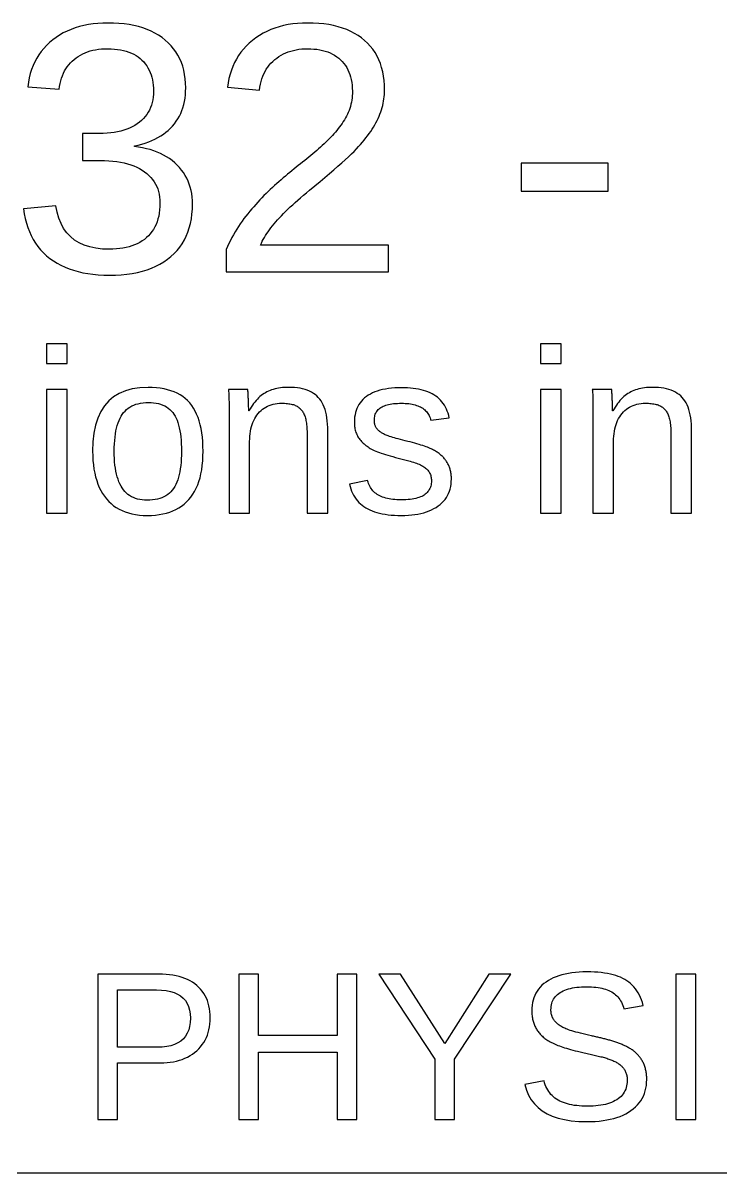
# Model space of a CAD drawing. Extents: x -27 to 133, y -77 to 15.
# Drawn here: x 15.56 to 24.27, y 0.23 to 14.57 of the extents above; entities that cross this region are included whole.
import ezdxf

# ---------------------------------------------------------------- set-up
doc = ezdxf.new("R2010")
doc.units = 0
doc.layers.get('0').update_dxf_attribs({"linetype": 'CONTINUOUS'})

msp = doc.modelspace()

# ---------------------------------------------------------------- linework, layer by layer
for points in [[(16.7133, 11.4281), (16.786, 11.4322), (16.856, 11.4391), (16.9233, 11.4487), (16.9878, 11.4611), (17.0496, 11.4762), (17.1087, 11.4941), (17.1651, 11.5147), (17.2187, 11.538), (17.2696, 11.5641), (17.3178, 11.593), (17.3633, 11.6246), (17.4061, 11.6589), (17.4459, 11.6958), (17.4825, 11.7349), (17.5159, 11.7763), (17.5462, 11.8199), (17.5733, 11.8658), (17.5971, 11.9139), (17.6178, 11.9644), (17.6354, 12.017), (17.6497, 12.072), (17.6608, 12.1291), (17.6688, 12.1886), (17.6736, 12.2503), (17.6752, 12.3143), (17.674, 12.3588), (17.6706, 12.4021), (17.665, 12.4442), (17.6571, 12.4851), (17.6469, 12.5249), (17.6345, 12.5634), (17.6198, 12.6008), (17.6028, 12.637), (17.5836, 12.6721), (17.5622, 12.7059), (17.5384, 12.7386), (17.5124, 12.7701), (17.4842, 12.8004), (17.4539, 12.8291), (17.4218, 12.8561), (17.388, 12.8812), (17.3523, 12.9044), (17.3148, 12.9258), (17.2756, 12.9453), (17.2345, 12.963), (17.1917, 12.9789), (17.147, 12.9929), (17.1005, 13.005), (17.0523, 13.0153), (17.0022, 13.0238), (16.9504, 13.0304), (16.9504, 13.039), (16.9976, 13.0498), (17.043, 13.0619), (17.0867, 13.0754), (17.1286, 13.0903), (17.1688, 13.1066), (17.2072, 13.1243), (17.2438, 13.1435), (17.2787, 13.164), (17.3118, 13.1859), (17.3432, 13.2092), (17.3728, 13.2339), (17.4006, 13.26), (17.4267, 13.2875), (17.451, 13.3164), (17.4733, 13.3465), (17.4936, 13.378), (17.512, 13.4107), (17.5285, 13.4448), (17.5431, 13.4801), (17.5557, 13.5168), (17.5663, 13.5547), (17.575, 13.5939), (17.5818, 13.6345), (17.5867, 13.6763), (17.5896, 13.7194), (17.5906, 13.7638), (17.5891, 13.8216), (17.5845, 13.8774), (17.577, 13.9312), (17.5664, 13.9829), (17.5528, 14.0327), (17.5362, 14.0806), (17.5166, 14.1264), (17.494, 14.1702), (17.4684, 14.212), (17.4397, 14.2519), (17.408, 14.2897), (17.3733, 14.3256), (17.3356, 14.3595), (17.2951, 14.3911), (17.2523, 14.4202), (17.207, 14.4468), (17.1593, 14.4708), (17.1091, 14.4923), (17.0565, 14.5113), (17.0015, 14.5277), (16.9441, 14.5416), (16.8842, 14.553), (16.822, 14.5619), (16.7572, 14.5682), (16.6901, 14.572), (16.6205, 14.5732), (16.5567, 14.572), (16.4946, 14.5683), (16.4344, 14.562), (16.376, 14.5533), (16.3194, 14.5421), (16.2645, 14.5284), (16.2116, 14.5122), (16.1604, 14.4935), (16.111, 14.4724), (16.0634, 14.4487), (16.0177, 14.4225), (15.9737, 14.3939), (15.9316, 14.3628), (15.8917, 14.3294), (15.8544, 14.2941), (15.8199, 14.2568), (15.7879, 14.2176), (15.7587, 14.1764), (15.732, 14.1333), (15.7081, 14.0883), (15.6868, 14.0412), (15.6682, 13.9923), (15.6522, 13.9413), (15.6389, 13.8885), (15.6282, 13.8336), (15.6202, 13.7769), (16.013, 13.7465), (16.0178, 13.7829), (16.0241, 13.818), (16.0321, 13.8519), (16.0416, 13.8844), (16.0527, 13.9157), (16.0654, 13.9457), (16.0797, 13.9744), (16.0956, 14.0018), (16.113, 14.028), (16.132, 14.0528), (16.1526, 14.0764), (16.1747, 14.0987), (16.1985, 14.1197), (16.2236, 14.1393), (16.2499, 14.1573), (16.2774, 14.1738), (16.306, 14.1886), (16.3358, 14.202), (16.3668, 14.2137), (16.3989, 14.2239), (16.4322, 14.2325), (16.4667, 14.2396), (16.5023, 14.245), (16.5391, 14.249), (16.5771, 14.2513), (16.6162, 14.2521), (16.6591, 14.2513), (16.7004, 14.2487), (16.74, 14.2445), (16.7779, 14.2386), (16.8142, 14.2311), (16.8488, 14.2218), (16.8818, 14.2109), (16.9131, 14.1983), (16.9427, 14.184), (16.9707, 14.168), (16.9971, 14.1503), (17.0217, 14.131), (17.0448, 14.11), (17.0661, 14.0875), (17.0858, 14.0638), (17.1037, 14.0389), (17.1199, 14.0127), (17.1344, 13.9854), (17.1472, 13.9568), (17.1583, 13.927), (17.1677, 13.896), (17.1754, 13.8637), (17.1814, 13.8303), (17.1857, 13.7956), (17.1882, 13.7597), (17.1891, 13.7226), (17.188, 13.6852), (17.1849, 13.649), (17.1797, 13.6141), (17.1723, 13.5805), (17.1629, 13.5482), (17.1514, 13.5171), (17.1378, 13.4873), (17.1221, 13.4588), (17.1043, 13.4316), (17.0844, 13.4056), (17.0625, 13.3809), (17.0384, 13.3574), (17.0122, 13.3353), (16.9842, 13.3146), (16.9544, 13.2955), (16.9229, 13.2781), (16.8897, 13.2624), (16.8549, 13.2483), (16.8183, 13.2359), (16.7799, 13.2251), (16.7399, 13.216), (16.6982, 13.2085), (16.6548, 13.2027), (16.6096, 13.1986), (16.5628, 13.1961), (16.5142, 13.1953), (16.3016, 13.1953), (16.3016, 12.8568), (16.5229, 12.8568), (16.5777, 12.8559), (16.6304, 12.8535), (16.6811, 12.8493), (16.7298, 12.8435), (16.7765, 12.8361), (16.8211, 12.827), (16.8638, 12.8162), (16.9044, 12.8038), (16.943, 12.7897), (16.9796, 12.7739), (17.0142, 12.7566), (17.0468, 12.7375), (17.0773, 12.7168), (17.1058, 12.6946), (17.1319, 12.6711), (17.1557, 12.6464), (17.1773, 12.6203), (17.1967, 12.5929), (17.2137, 12.5643), (17.2285, 12.5343), (17.241, 12.503), (17.2512, 12.4705), (17.2591, 12.4366), (17.2648, 12.4015), (17.2682, 12.365), (17.2694, 12.3273), (17.2684, 12.2841), (17.2654, 12.2425), (17.2604, 12.2026), (17.2535, 12.1644), (17.2445, 12.1278), (17.2335, 12.0929), (17.2206, 12.0597), (17.2057, 12.0282), (17.1888, 11.9983), (17.1699, 11.9701), (17.149, 11.9435), (17.1261, 11.9187), (17.1012, 11.8955), (17.0746, 11.874), (17.0464, 11.8542), (17.0168, 11.8361), (16.9857, 11.8198), (16.9531, 11.8051), (16.9189, 11.7922), (16.8833, 11.781), (16.8461, 11.7716), (16.8075, 11.7638), (16.7674, 11.7578), (16.7257, 11.7535), (16.6826, 11.7509), (16.6379, 11.7501), (16.5505, 11.7533), (16.469, 11.7629), (16.3937, 11.779), (16.3243, 11.8014), (16.261, 11.8303), (16.2037, 11.8656), (16.1525, 11.9074), (16.1073, 11.9555), (16.0681, 12.0101), (16.035, 12.0711), (16.0078, 12.1385), (15.9868, 12.2123), (15.9717, 12.2926), (15.5681, 12.2557), (15.5774, 12.1938), (15.5894, 12.1342), (15.6041, 12.0771), (15.6214, 12.0223), (15.6414, 11.9699), (15.664, 11.9199), (15.6893, 11.8722), (15.7173, 11.8269), (15.7479, 11.784), (15.7811, 11.7435), (15.817, 11.7053), (15.8556, 11.6696), (15.8969, 11.6362), (15.9405, 11.6052), (15.9864, 11.5767), (16.0346, 11.5507), (16.0849, 11.5271), (16.1375, 11.5061), (16.1922, 11.4875), (16.2492, 11.4714), (16.3085, 11.4577), (16.3699, 11.4466), (16.4336, 11.4379), (16.4995, 11.4317), (16.5676, 11.428), (16.6379, 11.4268)], [(20.1188, 11.8021), (18.5238, 11.8021), (18.5343, 11.8256), (18.5458, 11.8492), (18.5582, 11.8729), (18.5717, 11.8968), (18.5861, 11.9208), (18.6015, 11.9449), (18.6178, 11.9692), (18.6351, 11.9936), (18.6535, 12.0182), (18.6727, 12.0429), (18.693, 12.0678), (18.7142, 12.0928), (18.7364, 12.1179), (18.7598, 12.1433), (18.7843, 12.1693), (18.81, 12.1956), (18.8369, 12.2225), (18.865, 12.2499), (18.8944, 12.2777), (18.9249, 12.306), (18.9567, 12.3347), (18.9896, 12.364), (19.0238, 12.3937), (19.0592, 12.4239), (19.0958, 12.4546), (19.1336, 12.4857), (19.2016, 12.5413), (19.2662, 12.5946), (19.3273, 12.6457), (19.3849, 12.6944), (19.4391, 12.7409), (19.4898, 12.7851), (19.5371, 12.827), (19.5808, 12.8666), (19.6211, 12.9039), (19.658, 12.939), (19.6913, 12.9717), (19.7212, 13.0022), (19.7477, 13.0304), (19.7719, 13.0574), (19.7952, 13.0845), (19.8176, 13.1115), (19.839, 13.1385), (19.8595, 13.1656), (19.879, 13.1926), (19.8976, 13.2197), (19.9153, 13.2467), (19.9321, 13.2738), (19.9479, 13.3008), (19.9627, 13.3278), (19.9766, 13.3549), (19.9896, 13.3819), (20.0017, 13.409), (20.0127, 13.4361), (20.0229, 13.4632), (20.032, 13.4903), (20.0402, 13.5174), (20.0474, 13.5446), (20.0537, 13.5718), (20.059, 13.5991), (20.0633, 13.6263), (20.0667, 13.6536), (20.0691, 13.6809), (20.0705, 13.7083), (20.071, 13.7356), (20.0695, 13.7963), (20.0651, 13.8548), (20.0578, 13.9111), (20.0475, 13.9653), (20.0343, 14.0173), (20.0181, 14.0671), (19.999, 14.1148), (19.9769, 14.1603), (19.9519, 14.2036), (19.924, 14.2447), (19.8931, 14.2837), (19.8593, 14.3205), (19.8225, 14.3552), (19.783, 14.3874), (19.741, 14.4171), (19.6965, 14.4442), (19.6494, 14.4687), (19.5998, 14.4907), (19.5477, 14.51), (19.493, 14.5268), (19.4358, 14.541), (19.3761, 14.5526), (19.3138, 14.5616), (19.249, 14.5681), (19.1817, 14.572), (19.1119, 14.5732), (19.048, 14.572), (18.986, 14.5681), (18.9257, 14.5617), (18.8673, 14.5527), (18.8107, 14.5411), (18.7559, 14.527), (18.7029, 14.5103), (18.6517, 14.4911), (18.6023, 14.4692), (18.5547, 14.4448), (18.509, 14.4179), (18.465, 14.3883), (18.4229, 14.3562), (18.383, 14.322), (18.3457, 14.2859), (18.3111, 14.2481), (18.2792, 14.2085), (18.25, 14.1672), (18.2233, 14.124), (18.1994, 14.0791), (18.1781, 14.0325), (18.1595, 13.984), (18.1435, 13.9338), (18.1302, 13.8818), (18.1195, 13.828), (18.1115, 13.7725), (18.5108, 13.7356), (18.5159, 13.7727), (18.5226, 13.8085), (18.5309, 13.843), (18.5408, 13.8761), (18.5522, 13.908), (18.5652, 13.9386), (18.5798, 13.9679), (18.596, 13.9959), (18.6138, 14.0226), (18.6331, 14.048), (18.6541, 14.0721), (18.6766, 14.0949), (18.7006, 14.1164), (18.726, 14.1365), (18.7525, 14.155), (18.7799, 14.1718), (18.8084, 14.1871), (18.838, 14.2007), (18.8686, 14.2128), (18.9002, 14.2232), (18.9329, 14.232), (18.9666, 14.2393), (19.0014, 14.2449), (19.0372, 14.2489), (19.074, 14.2513), (19.1119, 14.2521), (19.1516, 14.2513), (19.1899, 14.2488), (19.2269, 14.2447), (19.2626, 14.2389), (19.2968, 14.2316), (19.3297, 14.2225), (19.3613, 14.2118), (19.3915, 14.1995), (19.4203, 14.1855), (19.4478, 14.1699), (19.4739, 14.1527), (19.4986, 14.1338), (19.522, 14.1132), (19.5438, 14.0912), (19.5639, 14.0678), (19.5822, 14.0431), (19.5988, 14.0171), (19.6137, 13.9897), (19.6268, 13.961), (19.6381, 13.9309), (19.6477, 13.8995), (19.6556, 13.8668), (19.6617, 13.8328), (19.6661, 13.7974), (19.6687, 13.7607), (19.6696, 13.7226), (19.6691, 13.6941), (19.6675, 13.6661), (19.665, 13.6385), (19.6615, 13.6115), (19.6569, 13.5848), (19.6513, 13.5587), (19.6447, 13.533), (19.6371, 13.5077), (19.6285, 13.4829), (19.6188, 13.4586), (19.6082, 13.4347), (19.5965, 13.4114), (19.5838, 13.3884), (19.5703, 13.3658), (19.5562, 13.3433), (19.5414, 13.321), (19.5261, 13.2988), (19.51, 13.2768), (19.4934, 13.255), (19.4761, 13.2333), (19.4582, 13.2117), (19.4397, 13.1903), (19.4205, 13.1691), (19.4007, 13.148), (19.3803, 13.1271), (19.3592, 13.1063), (19.3377, 13.0856), (19.3157, 13.0649), (19.2933, 13.0442), (19.2706, 13.0235), (19.2474, 13.0028), (19.2239, 12.9821), (19.1999, 12.9614), (19.1756, 12.9407), (19.1508, 12.92), (19.1257, 12.8993), (19.1001, 12.8786), (19.0742, 12.8579), (19.0478, 12.8372), (19.0213, 12.8164), (18.9947, 12.7953), (18.968, 12.7739), (18.9414, 12.7523), (18.9147, 12.7304), (18.8879, 12.7082), (18.8611, 12.6858), (18.8343, 12.663), (18.8074, 12.64), (18.7805, 12.6168), (18.7536, 12.5932), (18.7266, 12.5694), (18.6996, 12.5454), (18.6726, 12.521), (18.6459, 12.4961), (18.6193, 12.4708), (18.5929, 12.4451), (18.5668, 12.4189), (18.5408, 12.3923), (18.515, 12.3653), (18.4894, 12.3378), (18.464, 12.3099), (18.4388, 12.2815), (18.4138, 12.2527), (18.3889, 12.2235), (18.3643, 12.1938), (18.34, 12.1636), (18.3164, 12.1327), (18.2933, 12.101), (18.2708, 12.0687), (18.2488, 12.0356), (18.2275, 12.0018), (18.2067, 11.9674), (18.1865, 11.9322), (18.1669, 11.8963), (18.1478, 11.8597), (18.1293, 11.8224), (18.1115, 11.7844), (18.0941, 11.7457), (18.0941, 11.4701), (20.1188, 11.4701)], [(22.8597, 12.8242), (21.7747, 12.8242), (21.7747, 12.477), (22.8597, 12.477)], [(16.1109, 10.571), (15.8545, 10.571), (15.8545, 10.3261), (16.1109, 10.3261)], [(22.2718, 10.571), (22.0154, 10.571), (22.0154, 10.3261), (22.2718, 10.3261)], [(16.1109, 9.99856), (15.8545, 9.99856), (15.8545, 8.45773), (16.1109, 8.45773)], [(17.1632, 8.43042), (17.2125, 8.43394), (17.2599, 8.43979), (17.3054, 8.44799), (17.3489, 8.45853), (17.3906, 8.47142), (17.4304, 8.48664), (17.4682, 8.50421), (17.5042, 8.52413), (17.5382, 8.54638), (17.5704, 8.57098), (17.6006, 8.59792), (17.629, 8.6272), (17.6553, 8.65887), (17.6795, 8.69299), (17.7016, 8.72955), (17.7217, 8.76856), (17.7396, 8.81001), (17.7554, 8.8539), (17.7691, 8.90024), (17.7806, 8.94901), (17.7901, 9.00024), (17.7975, 9.0539), (17.8028, 9.11001), (17.8059, 9.16857), (17.807, 9.22956), (17.806, 9.29117), (17.803, 9.35025), (17.7981, 9.40679), (17.7912, 9.46079), (17.7823, 9.51226), (17.7715, 9.56119), (17.7587, 9.60758), (17.7439, 9.65143), (17.7271, 9.69275), (17.7084, 9.73153), (17.6877, 9.76778), (17.665, 9.80149), (17.6403, 9.83266), (17.6136, 9.86141), (17.5847, 9.88787), (17.5535, 9.91202), (17.5202, 9.93387), (17.4846, 9.95343), (17.4468, 9.97068), (17.4068, 9.98563), (17.3646, 9.99828), (17.3202, 10.0086), (17.2736, 10.0167), (17.2248, 10.0224), (17.1738, 10.0259), (17.1206, 10.027), (17.0184, 10.0223), (16.9244, 10.0082), (16.8386, 9.98457), (16.7609, 9.95154), (16.6915, 9.90907), (16.6302, 9.85716), (16.577, 9.79582), (16.5321, 9.72503), (16.4953, 9.64482), (16.4667, 9.55516), (16.4463, 9.45606), (16.434, 9.34753), (16.4299, 9.22956), (16.4309, 9.17084), (16.434, 9.11428), (16.4391, 9.05988), (16.4462, 9.00765), (16.4554, 8.95759), (16.4666, 8.90969), (16.4799, 8.86396), (16.4952, 8.82039), (16.5125, 8.77899), (16.5319, 8.73975), (16.5533, 8.70268), (16.5767, 8.66777), (16.6022, 8.63503), (16.6297, 8.60459), (16.6591, 8.57658), (16.6905, 8.55101), (16.7239, 8.52788), (16.7592, 8.50718), (16.7965, 8.48892), (16.8357, 8.47309), (16.8768, 8.45969), (16.92, 8.44873), (16.9651, 8.44021), (17.0121, 8.43412), (17.0611, 8.43047), (17.112, 8.42925)], [(18.3881, 9.35061), (18.3887, 9.38464), (18.3906, 9.41752), (18.3938, 9.44923), (18.3982, 9.47977), (18.4039, 9.50916), (18.4108, 9.53738), (18.4191, 9.56443), (18.4285, 9.59033), (18.4393, 9.61506), (18.4513, 9.63863), (18.4646, 9.66103), (18.4791, 9.68228), (18.4949, 9.70236), (18.5118, 9.7211), (18.5296, 9.73835), (18.5484, 9.7541), (18.568, 9.76835), (18.5886, 9.7811), (18.6102, 9.79235), (18.6326, 9.80209), (18.656, 9.81034), (18.6803, 9.81709), (18.7055, 9.82234), (18.7317, 9.82609), (18.7588, 9.82834), (18.7868, 9.82909), (18.806, 9.82887), (18.8244, 9.82821), (18.842, 9.82712), (18.859, 9.82559), (18.8752, 9.82361), (18.8908, 9.8212), (18.9055, 9.81836), (18.9196, 9.81507), (18.9329, 9.81135), (18.9456, 9.80718), (18.9574, 9.80258), (18.9686, 9.79754), (18.9791, 9.79207), (18.9889, 9.78609), (18.9984, 9.77956), (19.0074, 9.77248), (19.016, 9.76484), (19.0242, 9.75664), (19.0319, 9.74788), (19.0393, 9.73857), (19.0462, 9.7287), (19.0527, 9.71828), (19.0588, 9.7073), (19.0644, 9.69576), (19.0697, 9.68367), (19.0745, 9.67102), (19.0789, 9.65769), (19.083, 9.64355), (19.0867, 9.6286), (19.09, 9.61285), (19.0931, 9.59628), (19.0957, 9.57891), (19.098, 9.56072), (19.1, 9.54173), (19.1015, 9.52193), (19.1028, 9.50131), (19.1037, 9.47989), (19.1042, 9.45766), (19.1044, 9.43463), (19.1044, 8.45773), (19.3621, 8.45773), (19.3621, 9.48448), (19.3614, 9.5282), (19.3594, 9.56998), (19.3559, 9.6098), (19.351, 9.64769), (19.3448, 9.68362), (19.3371, 9.71761), (19.3281, 9.74965), (19.3176, 9.77974), (19.3058, 9.80789), (19.2926, 9.83409), (19.278, 9.85835), (19.262, 9.88065), (19.2446, 9.90102), (19.2258, 9.91966), (19.2053, 9.93681), (19.1832, 9.95247), (19.1595, 9.96664), (19.1342, 9.97931), (19.1072, 9.9905), (19.0787, 10.0002), (19.0486, 10.0084), (19.0168, 10.0151), (18.9834, 10.0203), (18.9485, 10.0241), (18.9119, 10.0263), (18.8737, 10.027), (18.8475, 10.0266), (18.822, 10.0255), (18.7972, 10.0235), (18.773, 10.0208), (18.7495, 10.0172), (18.7266, 10.0129), (18.7044, 10.0078), (18.6829, 10.002), (18.6621, 9.9953), (18.6419, 9.98786), (18.6223, 9.97963), (18.6035, 9.97062), (18.5853, 9.96082), (18.5676, 9.95009), (18.5503, 9.93824), (18.5332, 9.9253), (18.5165, 9.91125), (18.5001, 9.89609), (18.4841, 9.87983), (18.4684, 9.86247), (18.453, 9.84401), (18.4379, 9.82444), (18.4232, 9.80376), (18.4088, 9.78198), (18.3947, 9.7591), (18.381, 9.73512), (18.3767, 9.73512), (18.3763, 9.752), (18.3758, 9.76803), (18.3754, 9.78321), (18.375, 9.79754), (18.3746, 9.81101), (18.3742, 9.82364), (18.3738, 9.83541), (18.3735, 9.84634), (18.3731, 9.85641), (18.3727, 9.86563), (18.3724, 9.874), (18.372, 9.88152), (18.3717, 9.88819), (18.3714, 9.89438), (18.3711, 9.90046), (18.3708, 9.90643), (18.3705, 9.91229), (18.3702, 9.91804), (18.3699, 9.92368), (18.3696, 9.92922), (18.3693, 9.93464), (18.3691, 9.93995), (18.3688, 9.94516), (18.3686, 9.95025), (18.3684, 9.95523), (18.3681, 9.96011), (18.3679, 9.96479), (18.3677, 9.96918), (18.3675, 9.97328), (18.3673, 9.9771), (18.367, 9.98063), (18.3668, 9.98387), (18.3666, 9.98683), (18.3664, 9.9895), (18.3662, 9.99189), (18.366, 9.99399), (18.3657, 9.9958), (18.3655, 9.99732), (18.3653, 9.99856), (18.1232, 9.99856), (18.1245, 9.98812), (18.1256, 9.9752), (18.1267, 9.95981), (18.1277, 9.94194), (18.1285, 9.92159), (18.1293, 9.89876), (18.1299, 9.87345), (18.1305, 9.84567), (18.1309, 9.81541), (18.1313, 9.78267), (18.1315, 9.74746), (18.1317, 9.70977), (18.1317, 9.6696), (18.1317, 8.45773), (18.3881, 8.45773)], [(20.3241, 8.42995), (20.3674, 8.43205), (20.409, 8.43555), (20.4491, 8.44044), (20.4877, 8.44674), (20.5247, 8.45443), (20.5601, 8.46352), (20.594, 8.47401), (20.6263, 8.4859), (20.6571, 8.49919), (20.6863, 8.51387), (20.7139, 8.52996), (20.74, 8.54744), (20.7643, 8.56622), (20.7867, 8.58617), (20.8072, 8.60731), (20.8257, 8.62962), (20.8422, 8.65311), (20.8568, 8.67779), (20.8695, 8.70364), (20.8802, 8.73067), (20.8889, 8.75888), (20.8957, 8.78827), (20.9006, 8.81884), (20.9035, 8.85059), (20.9045, 8.88352), (20.9043, 8.89699), (20.9038, 8.91023), (20.903, 8.92325), (20.9018, 8.93603), (20.9003, 8.94859), (20.8984, 8.96092), (20.8962, 8.97303), (20.8937, 8.9849), (20.8908, 8.99655), (20.8876, 9.00798), (20.8841, 9.01917), (20.8802, 9.03014), (20.876, 9.04088), (20.8715, 9.05141), (20.8667, 9.06174), (20.8616, 9.07188), (20.8563, 9.08183), (20.8506, 9.09158), (20.8447, 9.10114), (20.8385, 9.11051), (20.8321, 9.11968), (20.8253, 9.12866), (20.8183, 9.13744), (20.811, 9.14604), (20.8034, 9.15443), (20.7956, 9.16263), (20.7873, 9.17069), (20.7787, 9.17863), (20.7696, 9.18646), (20.76, 9.19418), (20.75, 9.2018), (20.7395, 9.2093), (20.7286, 9.21669), (20.7173, 9.22398), (20.7055, 9.23115), (20.6933, 9.23822), (20.6806, 9.24517), (20.6674, 9.25202), (20.6539, 9.25875), (20.6394, 9.26548), (20.6236, 9.27231), (20.6064, 9.27922), (20.5879, 9.28623), (20.568, 9.29333), (20.5468, 9.30052), (20.5242, 9.30781), (20.5003, 9.31519), (20.475, 9.32266), (20.4484, 9.33022), (20.4205, 9.33787), (20.3912, 9.34562), (20.3605, 9.35346), (20.3283, 9.36143), (20.2979, 9.36913), (20.2692, 9.37657), (20.2422, 9.38373), (20.217, 9.39062), (20.1936, 9.39724), (20.1719, 9.4036), (20.1519, 9.40968), (20.1337, 9.4155), (20.1173, 9.42104), (20.1026, 9.42631), (20.0897, 9.43132), (20.0785, 9.43605), (20.0684, 9.44073), (20.0587, 9.44556), (20.0494, 9.45054), (20.0404, 9.45567), (20.0319, 9.46095), (20.0237, 9.46639), (20.0159, 9.47197), (20.0086, 9.47771), (20.0016, 9.4836), (19.9949, 9.48964), (19.9887, 9.49583), (19.9829, 9.50218), (19.9774, 9.50867), (19.9724, 9.51538), (19.9677, 9.52236), (19.9635, 9.52961), (19.9596, 9.53713), (19.9562, 9.54491), (19.9532, 9.55297), (19.9505, 9.5613), (19.9483, 9.56989), (19.9465, 9.57876), (19.9451, 9.58789), (19.9441, 9.59729), (19.9434, 9.60696), (19.9432, 9.61691), (19.9437, 9.63302), (19.9452, 9.64849), (19.9476, 9.66332), (19.9511, 9.67751), (19.9555, 9.69106), (19.9608, 9.70397), (19.9672, 9.71624), (19.9745, 9.72787), (19.9828, 9.73885), (19.9921, 9.7492), (20.0024, 9.75891), (20.0136, 9.76798), (20.0258, 9.7764), (20.0391, 9.7842), (20.0534, 9.79137), (20.0688, 9.79791), (20.0853, 9.80384), (20.1029, 9.80914), (20.1215, 9.81381), (20.1412, 9.81787), (20.162, 9.8213), (20.1839, 9.8241), (20.2069, 9.82629), (20.2309, 9.82784), (20.256, 9.82878), (20.2822, 9.82909), (20.3059, 9.82877), (20.3289, 9.82779), (20.3511, 9.82617), (20.3726, 9.8239), (20.3933, 9.82098), (20.4133, 9.81741), (20.4325, 9.81319), (20.451, 9.80833), (20.4687, 9.80281), (20.4857, 9.79665), (20.5019, 9.78983), (20.5174, 9.78237), (20.5321, 9.77426), (20.546, 9.76555), (20.5591, 9.75627), (20.5713, 9.74642), (20.5827, 9.73601), (20.5932, 9.72504), (20.6029, 9.7135), (20.6117, 9.70139), (20.6197, 9.68873), (20.6268, 9.67549), (20.6331, 9.66169), (20.6385, 9.64733), (20.643, 9.6324), (20.6467, 9.61691), (20.8774, 9.6454), (20.8706, 9.67522), (20.8626, 9.70375), (20.8532, 9.731), (20.8425, 9.75697), (20.8304, 9.78166), (20.8171, 9.80507), (20.8025, 9.8272), (20.7866, 9.84804), (20.7693, 9.86761), (20.7508, 9.88589), (20.7309, 9.9029), (20.7098, 9.91862), (20.6873, 9.93306), (20.6636, 9.94633), (20.6386, 9.95854), (20.6124, 9.96969), (20.585, 9.97978), (20.5563, 9.9888), (20.5263, 9.99676), (20.4952, 10.0037), (20.4628, 10.0095), (20.4291, 10.0143), (20.3943, 10.018), (20.3581, 10.0207), (20.3208, 10.0222), (20.2822, 10.0228), (20.2387, 10.0221), (20.1969, 10.0202), (20.1567, 10.0169), (20.1182, 10.0123), (20.0812, 10.0064), (20.0459, 9.99926), (20.0122, 9.99077), (19.9802, 9.98097), (19.9497, 9.96987), (19.9209, 9.95746), (19.8938, 9.94375), (19.8682, 9.92873), (19.8443, 9.9124), (19.822, 9.89483), (19.8016, 9.87607), (19.7829, 9.85612), (19.766, 9.83498), (19.7509, 9.81266), (19.7376, 9.78914), (19.726, 9.76444), (19.7163, 9.73855), (19.7083, 9.71148), (19.702, 9.68321), (19.6976, 9.65376), (19.6949, 9.62312), (19.694, 9.59129), (19.6943, 9.57397), (19.6953, 9.55708), (19.6968, 9.5406), (19.699, 9.52455), (19.7018, 9.50892), (19.7053, 9.49371), (19.7093, 9.47892), (19.714, 9.46455), (19.7193, 9.45061), (19.7252, 9.43708), (19.7318, 9.42398), (19.7389, 9.41129), (19.7467, 9.39903), (19.7551, 9.38712), (19.7639, 9.37549), (19.7732, 9.36413), (19.783, 9.35305), (19.7933, 9.34225), (19.804, 9.33173), (19.8152, 9.32149), (19.8269, 9.31152), (19.8391, 9.30184), (19.8518, 9.29243), (19.865, 9.2833), (19.8786, 9.27445), (19.8927, 9.26587), (19.9078, 9.25743), (19.9244, 9.24896), (19.9425, 9.24046), (19.9622, 9.23194), (19.9833, 9.22339), (20.006, 9.21482), (20.0301, 9.20622), (20.0558, 9.19759), (20.0829, 9.18894), (20.1116, 9.18027), (20.1418, 9.17157), (20.1735, 9.16284), (20.2067, 9.15409), (20.3904, 9.10568), (20.4114, 9.09987), (20.4315, 9.09382), (20.4507, 9.08753), (20.469, 9.08101), (20.4864, 9.07425), (20.5029, 9.06726), (20.5184, 9.06003), (20.5331, 9.05256), (20.5468, 9.04486), (20.5596, 9.03692), (20.5715, 9.02874), (20.5825, 9.02033), (20.5926, 9.01169), (20.6019, 9.00272), (20.6104, 8.99335), (20.6182, 8.98358), (20.6253, 8.9734), (20.6316, 8.96282), (20.6371, 8.95183), (20.6419, 8.94044), (20.646, 8.92865), (20.6494, 8.91644), (20.652, 8.90384), (20.6538, 8.89083), (20.6549, 8.87741), (20.6553, 8.8636), (20.6548, 8.84554), (20.6532, 8.8282), (20.6505, 8.81156), (20.6467, 8.79564), (20.6419, 8.78042), (20.636, 8.76591), (20.6291, 8.7521), (20.621, 8.73901), (20.612, 8.72662), (20.6018, 8.71494), (20.5905, 8.70397), (20.5782, 8.69371), (20.5649, 8.68415), (20.5503, 8.6753), (20.5346, 8.66716), (20.5176, 8.65973), (20.4993, 8.65301), (20.4798, 8.64699), (20.4591, 8.64168), (20.4371, 8.63708), (20.4139, 8.63319), (20.3895, 8.63), (20.3638, 8.62753), (20.3369, 8.62576), (20.3087, 8.6247), (20.2793, 8.62434), (20.2518, 8.62468), (20.2251, 8.62571), (20.1994, 8.62741), (20.1747, 8.6298), (20.1509, 8.63287), (20.1281, 8.63663), (20.1061, 8.64106), (20.0852, 8.64618), (20.0652, 8.65198), (20.0461, 8.65846), (20.0279, 8.66563), (20.0108, 8.67348), (19.9945, 8.68201), (19.9791, 8.69127), (19.9646, 8.70133), (19.9509, 8.71216), (19.938, 8.72378), (19.926, 8.73618), (19.9147, 8.74936), (19.9043, 8.76333), (19.8948, 8.77808), (19.886, 8.79362), (19.8781, 8.80994), (19.871, 8.82704), (19.8647, 8.84493), (19.8592, 8.8636), (19.6328, 8.81943), (19.6407, 8.78917), (19.6498, 8.76016), (19.6603, 8.73241), (19.672, 8.70592), (19.6851, 8.68068), (19.6994, 8.65669), (19.715, 8.63396), (19.7319, 8.61249), (19.7501, 8.59227), (19.7696, 8.5733), (19.7903, 8.55559), (19.8124, 8.53914), (19.8357, 8.52394), (19.8605, 8.50993), (19.8868, 8.49705), (19.9147, 8.48528), (19.9442, 8.47464), (19.9752, 8.46511), (20.0077, 8.45671), (20.0419, 8.44942), (20.0775, 8.44326), (20.1148, 8.43822), (20.1536, 8.43429), (20.1939, 8.43149), (20.2359, 8.42981), (20.2793, 8.42925)], [(22.2718, 9.99856), (22.0154, 9.99856), (22.0154, 8.45773), (22.2718, 8.45773)], [(22.9269, 9.35061), (22.9275, 9.38464), (22.9294, 9.41752), (22.9326, 9.44923), (22.937, 9.47977), (22.9427, 9.50916), (22.9496, 9.53738), (22.9579, 9.56443), (22.9673, 9.59033), (22.9781, 9.61506), (22.9901, 9.63863), (23.0034, 9.66103), (23.0179, 9.68228), (23.0337, 9.70236), (23.0506, 9.7211), (23.0684, 9.73835), (23.0872, 9.7541), (23.1068, 9.76835), (23.1274, 9.7811), (23.149, 9.79235), (23.1714, 9.80209), (23.1948, 9.81034), (23.2191, 9.81709), (23.2443, 9.82234), (23.2705, 9.82609), (23.2976, 9.82834), (23.3256, 9.82909), (23.3447, 9.82887), (23.3632, 9.82821), (23.3808, 9.82712), (23.3978, 9.82559), (23.414, 9.82361), (23.4296, 9.8212), (23.4443, 9.81836), (23.4584, 9.81507), (23.4717, 9.81135), (23.4844, 9.80718), (23.4962, 9.80258), (23.5074, 9.79754), (23.5178, 9.79207), (23.5277, 9.78609), (23.5372, 9.77956), (23.5462, 9.77248), (23.5548, 9.76484), (23.563, 9.75664), (23.5707, 9.74788), (23.5781, 9.73857), (23.585, 9.7287), (23.5915, 9.71828), (23.5976, 9.7073), (23.6032, 9.69576), (23.6085, 9.68367), (23.6133, 9.67102), (23.6177, 9.65769), (23.6218, 9.64355), (23.6255, 9.6286), (23.6288, 9.61285), (23.6318, 9.59628), (23.6345, 9.57891), (23.6368, 9.56072), (23.6387, 9.54173), (23.6403, 9.52193), (23.6416, 9.50131), (23.6425, 9.47989), (23.643, 9.45766), (23.6432, 9.43463), (23.6432, 8.45773), (23.9009, 8.45773), (23.9009, 9.48448), (23.9002, 9.5282), (23.8981, 9.56998), (23.8947, 9.6098), (23.8898, 9.64769), (23.8835, 9.68362), (23.8759, 9.71761), (23.8669, 9.74965), (23.8564, 9.77974), (23.8446, 9.80789), (23.8314, 9.83409), (23.8168, 9.85835), (23.8008, 9.88065), (23.7834, 9.90102), (23.7646, 9.91966), (23.7441, 9.93681), (23.722, 9.95247), (23.6983, 9.96664), (23.6729, 9.97931), (23.646, 9.9905), (23.6175, 10.0002), (23.5873, 10.0084), (23.5556, 10.0151), (23.5222, 10.0203), (23.4873, 10.0241), (23.4507, 10.0263), (23.4125, 10.027), (23.3863, 10.0266), (23.3608, 10.0255), (23.3359, 10.0235), (23.3118, 10.0208), (23.2883, 10.0172), (23.2654, 10.0129), (23.2432, 10.0078), (23.2217, 10.002), (23.2008, 9.9953), (23.1807, 9.98786), (23.1611, 9.97963), (23.1423, 9.97062), (23.1241, 9.96082), (23.1064, 9.95009), (23.089, 9.93824), (23.072, 9.9253), (23.0553, 9.91125), (23.0389, 9.89609), (23.0229, 9.87983), (23.0072, 9.86247), (22.9918, 9.84401), (22.9767, 9.82444), (22.962, 9.80376), (22.9476, 9.78198), (22.9335, 9.7591), (22.9198, 9.73512), (22.9155, 9.73512), (22.915, 9.752), (22.9146, 9.76803), (22.9142, 9.78321), (22.9138, 9.79754), (22.9134, 9.81101), (22.913, 9.82364), (22.9126, 9.83541), (22.9123, 9.84634), (22.9119, 9.85641), (22.9115, 9.86563), (22.9112, 9.874), (22.9108, 9.88152), (22.9105, 9.88819), (22.9102, 9.89438), (22.9099, 9.90046), (22.9096, 9.90643), (22.9093, 9.91229), (22.909, 9.91804), (22.9087, 9.92368), (22.9084, 9.92922), (22.9081, 9.93464), (22.9079, 9.93995), (22.9076, 9.94516), (22.9074, 9.95025), (22.9072, 9.95523), (22.9069, 9.96011), (22.9067, 9.96479), (22.9065, 9.96918), (22.9063, 9.97328), (22.9061, 9.9771), (22.9058, 9.98063), (22.9056, 9.98387), (22.9054, 9.98683), (22.9052, 9.9895), (22.905, 9.99189), (22.9047, 9.99399), (22.9045, 9.9958), (22.9043, 9.99732), (22.9041, 9.99856), (22.662, 9.99856), (22.6633, 9.98812), (22.6644, 9.9752), (22.6655, 9.95981), (22.6664, 9.94194), (22.6673, 9.92159), (22.6681, 9.89876), (22.6687, 9.87345), (22.6693, 9.84567), (22.6697, 9.81541), (22.6701, 9.78267), (22.6703, 9.74746), (22.6705, 9.70977), (22.6705, 9.6696), (22.6705, 8.45773), (22.9269, 8.45773)], [(17.0772, 8.61956), (17.0466, 8.62227), (17.0173, 8.6268), (16.9893, 8.63314), (16.9627, 8.6413), (16.9374, 8.65126), (16.9135, 8.66304), (16.8909, 8.67663), (16.8696, 8.69203), (16.8497, 8.70924), (16.8311, 8.72826), (16.8139, 8.74909), (16.798, 8.77174), (16.7834, 8.79619), (16.7699, 8.82243), (16.7576, 8.85047), (16.7465, 8.88031), (16.7365, 8.91193), (16.7277, 8.94536), (16.7201, 8.98057), (16.7137, 9.01759), (16.7084, 9.05639), (16.7043, 9.09699), (16.7014, 9.13939), (16.6996, 9.18358), (16.699, 9.22956), (16.6996, 9.27678), (16.7014, 9.32203), (16.7044, 9.36533), (16.7085, 9.40665), (16.7139, 9.44602), (16.7204, 9.48342), (16.7281, 9.51885), (16.7371, 9.55233), (16.7472, 9.58384), (16.7584, 9.61338), (16.7709, 9.64096), (16.7846, 9.66658), (16.7994, 9.69024), (16.8156, 9.71204), (16.8333, 9.7321), (16.8524, 9.75042), (16.873, 9.76699), (16.8951, 9.78182), (16.9187, 9.7949), (16.9437, 9.80624), (16.9702, 9.81583), (16.9982, 9.82368), (17.0276, 9.82979), (17.0586, 9.83415), (17.091, 9.83677), (17.1248, 9.83764), (17.1585, 9.83678), (17.1906, 9.83422), (17.2212, 9.82994), (17.2502, 9.82395), (17.2778, 9.81626), (17.3038, 9.80685), (17.3282, 9.79573), (17.3512, 9.7829), (17.3726, 9.76836), (17.3925, 9.75211), (17.4109, 9.73415), (17.4278, 9.71448), (17.4431, 9.69309), (17.4571, 9.66983), (17.47, 9.64449), (17.4818, 9.61709), (17.4924, 9.58763), (17.502, 9.5561), (17.5104, 9.52251), (17.5176, 9.48685), (17.5238, 9.44913), (17.5289, 9.40935), (17.5328, 9.3675), (17.5356, 9.32358), (17.5373, 9.27761), (17.5378, 9.22956), (17.5372, 9.18213), (17.5355, 9.13667), (17.5326, 9.09318), (17.5285, 9.05167), (17.5232, 9.01212), (17.5167, 8.97455), (17.5091, 8.93895), (17.5003, 8.90532), (17.4904, 8.87366), (17.4793, 8.84397), (17.467, 8.81626), (17.4535, 8.79052), (17.4388, 8.76674), (17.4228, 8.74484), (17.4053, 8.72468), (17.3862, 8.70628), (17.3655, 8.68963), (17.3432, 8.67473), (17.3194, 8.66159), (17.2941, 8.6502), (17.2671, 8.64056), (17.2387, 8.63267), (17.2086, 8.62654), (17.177, 8.62216), (17.1439, 8.61953), (17.1092, 8.61865)], [(22.6448, 0.8667), (22.6969, 0.86915), (22.747, 0.87323), (22.7953, 0.87894), (22.8417, 0.88628), (22.8861, 0.89525), (22.9287, 0.90586), (22.9694, 0.91809), (23.0081, 0.93196), (23.045, 0.94746), (23.08, 0.96459), (23.1131, 0.98335), (23.1442, 1.00375), (23.1733, 1.02563), (23.2, 1.04885), (23.2245, 1.07342), (23.2465, 1.09932), (23.2663, 1.12657), (23.2838, 1.15516), (23.2989, 1.18509), (23.3117, 1.21636), (23.3221, 1.24898), (23.3303, 1.28293), (23.3361, 1.31823), (23.3396, 1.35487), (23.3407, 1.39285), (23.3406, 1.40796), (23.3401, 1.42277), (23.3393, 1.43727), (23.3381, 1.45147), (23.3366, 1.46536), (23.3348, 1.47894), (23.3327, 1.49222), (23.3302, 1.5052), (23.3274, 1.51787), (23.3243, 1.53024), (23.3209, 1.5423), (23.3171, 1.55405), (23.313, 1.5655), (23.3086, 1.57669), (23.304, 1.58764), (23.2991, 1.59837), (23.294, 1.60886), (23.2886, 1.61913), (23.2829, 1.62917), (23.277, 1.63898), (23.2709, 1.64857), (23.2645, 1.65792), (23.2578, 1.66705), (23.2509, 1.67594), (23.2438, 1.68461), (23.2364, 1.69305), (23.2287, 1.70128), (23.2209, 1.70931), (23.2128, 1.71714), (23.2046, 1.72477), (23.1961, 1.73221), (23.1875, 1.73944), (23.1786, 1.74648), (23.1695, 1.75332), (23.1602, 1.75996), (23.1507, 1.7664), (23.141, 1.77264), (23.1311, 1.77869), (23.121, 1.78453), (23.1108, 1.79023), (23.1004, 1.7958), (23.0899, 1.80127), (23.0793, 1.80662), (23.0686, 1.81185), (23.0577, 1.81697), (23.0468, 1.82198), (23.0357, 1.82687), (23.0245, 1.83165), (23.0132, 1.83631), (23.0018, 1.84086), (22.9903, 1.84529), (22.9787, 1.84961), (22.9669, 1.85383), (22.9551, 1.85795), (22.9432, 1.86198), (22.9312, 1.86592), (22.9191, 1.86977), (22.907, 1.87353), (22.8947, 1.8772), (22.8824, 1.88078), (22.87, 1.88426), (22.8575, 1.88765), (22.8449, 1.89095), (22.8323, 1.89416), (22.8195, 1.89728), (22.8067, 1.90035), (22.794, 1.90341), (22.7811, 1.90646), (22.7683, 1.90951), (22.7555, 1.91255), (22.7427, 1.91558), (22.7299, 1.9186), (22.717, 1.92161), (22.7042, 1.92462), (22.6913, 1.92762), (22.6784, 1.93061), (22.6656, 1.9336), (22.6527, 1.93657), (22.6152, 1.94499), (22.5797, 1.95321), (22.5462, 1.96122), (22.5146, 1.96902), (22.485, 1.97662), (22.4574, 1.98401), (22.4317, 1.99119), (22.408, 1.99817), (22.3863, 2.00494), (22.3665, 2.01151), (22.3487, 2.01787), (22.3329, 2.02403), (22.319, 2.02998), (22.3063, 2.03592), (22.2941, 2.04207), (22.2824, 2.04841), (22.2712, 2.05496), (22.2604, 2.0617), (22.25, 2.06864), (22.2402, 2.07577), (22.2308, 2.08311), (22.2219, 2.09064), (22.2134, 2.09837), (22.2054, 2.1063), (22.1978, 2.11443), (22.1908, 2.12275), (22.1842, 2.13135), (22.1781, 2.14029), (22.1726, 2.14957), (22.1676, 2.1592), (22.1632, 2.16916), (22.1592, 2.17948), (22.1558, 2.19013), (22.1529, 2.20113), (22.1505, 2.21247), (22.1487, 2.22415), (22.1474, 2.23618), (22.1466, 2.24855), (22.1463, 2.26126), (22.147, 2.28285), (22.149, 2.30359), (22.1524, 2.32349), (22.1572, 2.34256), (22.1633, 2.36079), (22.1708, 2.37818), (22.1796, 2.39473), (22.1898, 2.41044), (22.2013, 2.42531), (22.2142, 2.43935), (22.2284, 2.45254), (22.244, 2.4649), (22.261, 2.47642), (22.2792, 2.48709), (22.2987, 2.49691), (22.3194, 2.50588), (22.3413, 2.51399), (22.3645, 2.52125), (22.3888, 2.52766), (22.4144, 2.53321), (22.4412, 2.53791), (22.4692, 2.54175), (22.4984, 2.54474), (22.5289, 2.54687), (22.5605, 2.54815), (22.5934, 2.54858), (22.6234, 2.5482), (22.6524, 2.54704), (22.6804, 2.54512), (22.7073, 2.54242), (22.7333, 2.53895), (22.7582, 2.53472), (22.7821, 2.52971), (22.8049, 2.52394), (22.8268, 2.51739), (22.8476, 2.51008), (22.8674, 2.50199), (22.8862, 2.49313), (22.9039, 2.48351), (22.9208, 2.47303), (22.9367, 2.46161), (22.9518, 2.44926), (22.9661, 2.43597), (22.9795, 2.42174), (22.992, 2.40657), (23.0037, 2.39047), (23.0146, 2.37343), (23.0246, 2.35545), (23.0337, 2.33653), (23.042, 2.31667), (23.0494, 2.29588), (23.056, 2.27414), (23.2982, 2.31667), (23.2875, 2.35096), (23.2757, 2.38368), (23.2627, 2.41481), (23.2485, 2.44437), (23.2332, 2.47236), (23.2167, 2.49876), (23.199, 2.52359), (23.1802, 2.54683), (23.1603, 2.5685), (23.1392, 2.58859), (23.1169, 2.60711), (23.0935, 2.62404), (23.0689, 2.6394), (23.0428, 2.65341), (23.0151, 2.6663), (22.9856, 2.67807), (22.9544, 2.68872), (22.9215, 2.69825), (22.8868, 2.70665), (22.8504, 2.71394), (22.8123, 2.7201), (22.7725, 2.72515), (22.731, 2.72907), (22.6877, 2.73187), (22.6427, 2.73356), (22.596, 2.73412), (22.5458, 2.73337), (22.4974, 2.73113), (22.4508, 2.72739), (22.406, 2.72216), (22.3631, 2.71544), (22.3219, 2.70722), (22.2827, 2.6975), (22.2452, 2.6863), (22.2095, 2.67359), (22.1757, 2.6594), (22.1437, 2.64371), (22.1135, 2.62652), (22.0851, 2.60784), (22.0587, 2.58779), (22.0344, 2.56646), (22.0123, 2.54387), (21.9922, 2.52002), (21.9743, 2.4949), (21.9584, 2.46852), (21.9447, 2.44087), (21.9331, 2.41195), (21.9236, 2.38177), (21.9162, 2.35032), (21.9109, 2.31761), (21.9077, 2.28363), (21.9067, 2.24838), (21.9069, 2.23286), (21.9075, 2.21761), (21.9085, 2.20263), (21.9099, 2.18793), (21.9117, 2.1735), (21.914, 2.15935), (21.9166, 2.14547), (21.9196, 2.13187), (21.923, 2.11854), (21.9269, 2.10549), (21.9311, 2.09271), (21.9358, 2.08021), (21.9408, 2.06798), (21.9463, 2.056), (21.952, 2.04427), (21.9582, 2.03277), (21.9647, 2.02151), (21.9716, 2.01048), (21.9788, 1.99969), (21.9864, 1.98913), (21.9943, 1.97881), (22.0026, 1.96873), (22.0113, 1.95888), (22.0203, 1.94927), (22.0297, 1.9399), (22.0394, 1.93076), (22.0496, 1.92181), (22.0603, 1.91298), (22.0716, 1.90429), (22.0835, 1.89572), (22.0959, 1.88729), (22.1089, 1.87898), (22.1224, 1.87081), (22.1365, 1.86276), (22.1511, 1.85484), (22.1663, 1.84706), (22.1821, 1.8394), (22.1984, 1.83187), (22.2153, 1.82447), (22.233, 1.81714), (22.252, 1.8098), (22.2722, 1.80247), (22.2937, 1.79514), (22.3163, 1.7878), (22.3402, 1.78047), (22.3654, 1.77313), (22.3917, 1.7658), (22.4193, 1.75847), (22.4481, 1.75113), (22.4781, 1.7438), (22.5094, 1.73646), (22.5419, 1.72913), (22.5608, 1.72479), (22.5794, 1.7205), (22.5978, 1.71625), (22.6159, 1.71205), (22.6338, 1.70789), (22.6514, 1.70378), (22.6687, 1.69972), (22.6858, 1.6957), (22.7027, 1.69173), (22.7192, 1.6878), (22.7355, 1.68392), (22.7516, 1.68008), (22.7674, 1.67629), (22.7829, 1.67246), (22.798, 1.66849), (22.8128, 1.66438), (22.8273, 1.66013), (22.8415, 1.65575), (22.8553, 1.65123), (22.8688, 1.64657), (22.8819, 1.64178), (22.8947, 1.63684), (22.9072, 1.63177), (22.9193, 1.62657), (22.9311, 1.62122), (22.9426, 1.61574), (22.9537, 1.61008), (22.9644, 1.60418), (22.9747, 1.59806), (22.9847, 1.59171), (22.9942, 1.58514), (23.0034, 1.57833), (23.0122, 1.57129), (23.0205, 1.56403), (23.0285, 1.55654), (23.0361, 1.54881), (23.0434, 1.54086), (23.0502, 1.53268), (23.0566, 1.52427), (23.0626, 1.51555), (23.0681, 1.50643), (23.0732, 1.49692), (23.0778, 1.48701), (23.0818, 1.4767), (23.0854, 1.46599), (23.0886, 1.45489), (23.0912, 1.4434), (23.0934, 1.4315), (23.095, 1.41921), (23.0962, 1.40653), (23.097, 1.39345), (23.0972, 1.37997), (23.0964, 1.35604), (23.0941, 1.33302), (23.0903, 1.31091), (23.0849, 1.2897), (23.078, 1.2694), (23.0696, 1.25001), (23.0597, 1.23153), (23.0482, 1.21395), (23.0351, 1.19728), (23.0206, 1.18152), (23.0045, 1.16666), (22.9869, 1.15271), (22.9677, 1.13967), (22.9472, 1.12757), (22.9253, 1.11644), (22.9022, 1.10627), (22.8777, 1.09707), (22.852, 1.08884), (22.825, 1.08158), (22.7967, 1.07529), (22.7671, 1.06996), (22.7362, 1.06561), (22.7041, 1.06222), (22.6706, 1.0598), (22.6359, 1.05834), (22.5999, 1.05786), (22.565, 1.05831), (22.5312, 1.05967), (22.4986, 1.06194), (22.4671, 1.06512), (22.4368, 1.0692), (22.4076, 1.07419), (22.3795, 1.08009), (22.3526, 1.08689), (22.3268, 1.0946), (22.3022, 1.10322), (22.2788, 1.11275), (22.2564, 1.12318), (22.2352, 1.13452), (22.2152, 1.14683), (22.1962, 1.16017), (22.1783, 1.17454), (22.1616, 1.18994), (22.1459, 1.20636), (22.1313, 1.22382), (22.1178, 1.2423), (22.1054, 1.26181), (22.0942, 1.28236), (22.084, 1.30393), (22.0749, 1.32653), (22.0669, 1.35016), (22.06, 1.37482), (21.8217, 1.32715), (21.8412, 1.25891), (21.8674, 1.19614), (21.9001, 1.13882), (21.9395, 1.08696), (21.9855, 1.04056), (22.038, 0.99962), (22.0972, 0.96414), (22.163, 0.93412), (22.2353, 0.90955), (22.3143, 0.89045), (22.3999, 0.8768), (22.4921, 0.86861), (22.5909, 0.86588)], [(16.7384, 1.599), (17.2718, 1.599), (17.3155, 1.5999), (17.3578, 1.6026), (17.3986, 1.6071), (17.438, 1.61339), (17.476, 1.62149), (17.5126, 1.63139), (17.5477, 1.64308), (17.5814, 1.65658), (17.6137, 1.67187), (17.6445, 1.68896), (17.674, 1.70785), (17.702, 1.72855), (17.7286, 1.75104), (17.7534, 1.77505), (17.7763, 1.80032), (17.7972, 1.82683), (17.8161, 1.8546), (17.833, 1.88362), (17.848, 1.91388), (17.8609, 1.9454), (17.8718, 1.97817), (17.8808, 2.01218), (17.8878, 2.04745), (17.8927, 2.08397), (17.8957, 2.12174), (17.8967, 2.16075), (17.8957, 2.2001), (17.8927, 2.23806), (17.8878, 2.27463), (17.8809, 2.30981), (17.8719, 2.34361), (17.861, 2.37602), (17.8481, 2.40704), (17.8333, 2.43667), (17.8164, 2.46492), (17.7976, 2.49178), (17.7768, 2.51725), (17.754, 2.54133), (17.7292, 2.56403), (17.7026, 2.58519), (17.6744, 2.60465), (17.6446, 2.62243), (17.6131, 2.63851), (17.58, 2.65289), (17.5452, 2.66559), (17.5089, 2.67659), (17.4709, 2.6859), (17.4312, 2.69352), (17.39, 2.69944), (17.3471, 2.70367), (17.3025, 2.70621), (17.2564, 2.70706), (16.4923, 2.70706), (16.4923, 0.89165), (16.7384, 0.89165)], [(18.4985, 1.73301), (19.4803, 1.73301), (19.4803, 0.89165), (19.7264, 0.89165), (19.7264, 2.70706), (19.4803, 2.70706), (19.4803, 1.93916), (18.4985, 1.93916), (18.4985, 2.70706), (18.2525, 2.70706), (18.2525, 0.89165), (18.4985, 0.89165)], [(20.9428, 1.6441), (21.6437, 2.70706), (21.3732, 2.70706), (20.823, 1.84252), (20.2703, 2.70706), (19.9997, 2.70706), (20.698, 1.6441), (20.698, 0.89165), (20.9428, 0.89165)], [(23.9516, 2.70706), (23.7055, 2.70706), (23.7055, 0.89165), (23.9516, 0.89165)], [(16.7384, 2.50993), (17.2267, 2.50993), (17.2893, 2.50785), (17.3468, 2.50161), (17.3993, 2.4912), (17.4468, 2.47663), (17.4893, 2.4579), (17.5268, 2.43501), (17.5593, 2.40795), (17.5868, 2.37673), (17.6093, 2.34135), (17.6268, 2.3018), (17.6393, 2.25809), (17.6468, 2.21022), (17.6493, 2.15819), (17.6469, 2.10425), (17.6396, 2.05462), (17.6274, 2.00932), (17.6103, 1.96832), (17.5883, 1.93164), (17.5615, 1.89928), (17.5298, 1.87123), (17.4932, 1.8475), (17.4517, 1.82808), (17.4054, 1.81298), (17.3541, 1.80219), (17.298, 1.79572), (17.237, 1.79356), (16.7384, 1.79356)]]:
    msp.add_lwpolyline(points, close=True)
msp.add_lwpolyline([(46, 0.225), (7.93, 0.225)])

doc.saveas('drawing.dxf')
